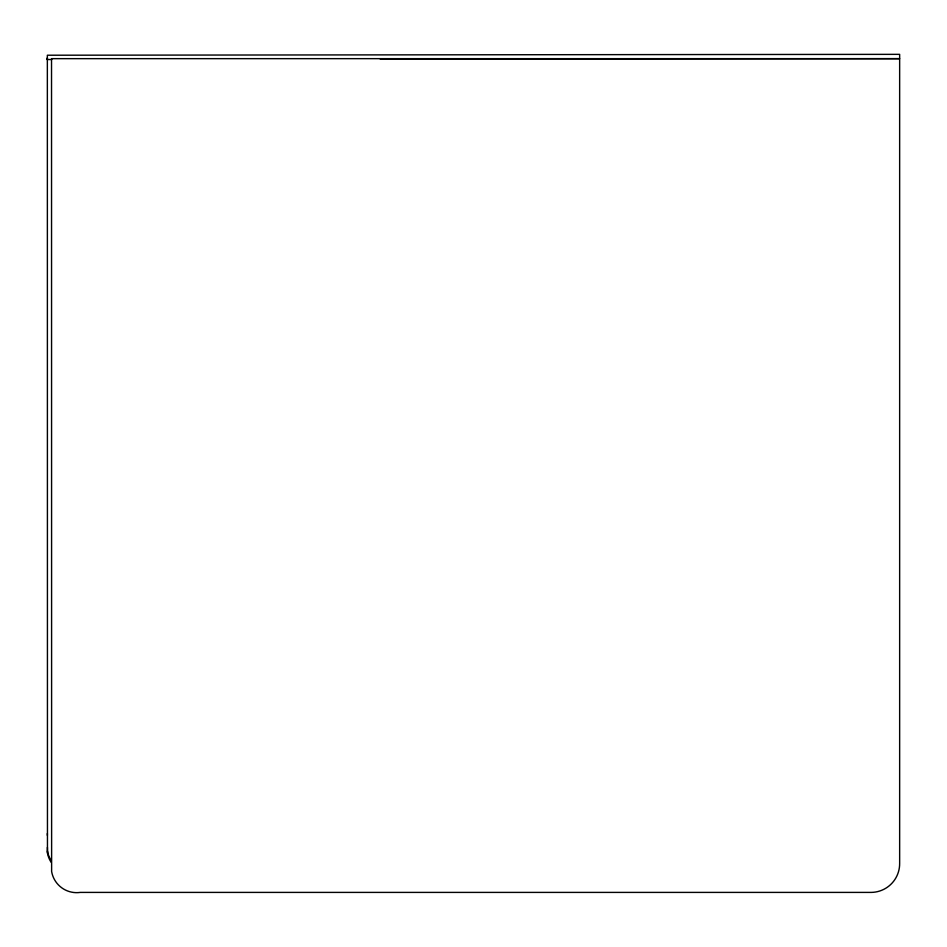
<?xml version="1.0" encoding="UTF-8"?>
<svg xmlns="http://www.w3.org/2000/svg" width="947" height="947" viewBox="0 0 947 947"><rect width="100%" height="100%" fill="white"/><g stroke="black" fill="none" stroke-linecap="round" stroke-linejoin="round"><path stroke-width="1.42" d="M47.35 835.361L47.35 833.478M47.35 59.756L47.35 57.874L47.457 852.998A25.415 24.8 0 0 0 51.245 862.445M47.457 852.998L47.409 847.364M51.789 59.519L47.35 59.531L47.35 55.222L899.65 54.346L899.65 863.297A28.753 28.753 0 0 1 871.264 892.405L80.282 892.405A25.415 25.415 0 0 1 51.623 871.477L51.529 58.655L899.65 58.655L380.28 59.188M51.245 860.563A25.415 24.8 0 0 1 47.457 851.116"/></g></svg>
